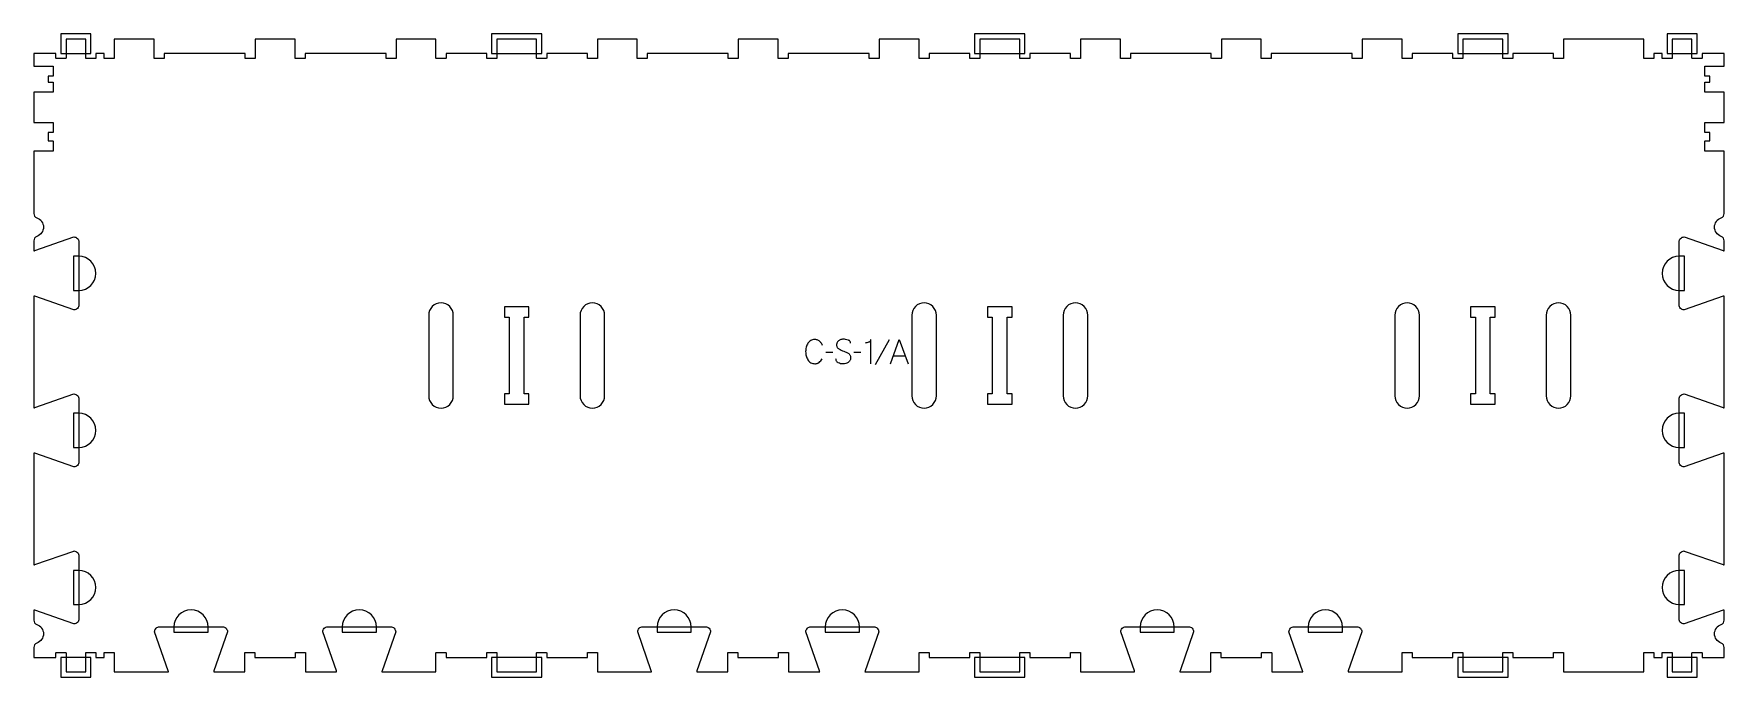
# Model space of a CAD drawing. Extents: x 0 to 2100, y -6 to 792.
import ezdxf

# ---------------------------------------------------------------- set-up
doc = ezdxf.new("R2010")
doc.units = 0
for name, color, linetype in [('1_ANYTOOL_1MMDEEP_LABELS_S', 2, 'CONTINUOUS'), ('3_ANYTOOL_CUTTHROUGH_INSID', 4, 'CONTINUOUS'), ('4_ANYTOOL_CUTTHROUGH_OUTSI', 5, 'CONTINUOUS'), ('5_ANYTOOL_HALF_MILL_9MM_IN', 3, 'CONTINUOUS')]:
    doc.layers.add(name, color=color, linetype=linetype)

msp = doc.modelspace()

# ---------------------------------------------------------------- linework, layer by layer
at = {"layer": '1_ANYTOOL_1MMDEEP_LABELS_S'}
for p, q in [((1062.205915, 412.106817), (1045.020201, 381.335388)), ((992.305915, 396.46396), (983.520201, 396.378245)), ((1027.363058, 396.46396), (1018.577344, 396.378245)), ((1067.391629, 392.135388), (1082.305915, 392.135388))]:
    msp.add_line(p, q, dxfattribs=at)
for points in [[(979.663058, 405.078245, 0.059291), (978.126897, 408.007662, 0.066881), (975.913058, 410.456817, 0.04529), (974.596072, 411.380694, 0.046757), (973.132701, 412.047888, 0.04633), (971.492788, 412.45222, 0.037303), (969.805915, 412.578245, 0.054828), (967.300275, 412.30266, 0.073548), (964.957701, 411.405031, 0.073729), (962.988379, 409.876798, 0.056205), (961.470201, 407.885388, 0.033355), (960.249032, 405.495513, 0.034965), (959.364844, 402.962174, 0.034911), (958.834816, 400.294167, 0.031589), (958.663058, 397.578245, 0.032085), (958.837561, 394.861617, 0.035383), (959.375558, 392.194317, 0.035431), (960.274047, 389.65916, 0.033598), (961.513058, 387.271103, 0.058628), (963.075259, 385.270218, 0.073381), (965.096987, 383.75146, 0.072539), (967.542959, 382.850406, 0.05208), (970.148772, 382.578245, 0.033243), (971.590147, 382.674182, 0.042283), (972.998772, 382.985388, 0.042766), (974.241469, 383.492478, 0.044269), (975.377344, 384.206817, 0.055485), (977.389139, 386.121718, 0.045948), (978.977344, 388.406817)], [(1014.548772, 407.992531, 0.071867), (1014.355659, 409.329138, 0.100684), (1013.729129, 410.510388, 0.047558), (1013.254576, 410.986839, 0.038563), (1012.704576, 411.375567, 0.037928), (1012.007388, 411.723035, 0.026634), (1011.270201, 411.978245, 0.028461), (1008.246868, 412.664228, 0.041577), (1005.163058, 412.921103, 0.036938), (1003.660698, 412.809963, 0.041531), (1002.195201, 412.465745, 0.041583), (1000.817824, 411.888537, 0.038125), (999.548772, 411.099674, 0.057611), (998.47862, 410.10777, 0.065808), (997.684487, 408.887174, 0.06469), (997.20699, 407.427619, 0.046778), (997.063058, 405.892531, 0.052235), (997.225414, 404.342689, 0.075448), (997.770201, 402.892531, 0.076671), (998.686293, 401.719479, 0.061023), (999.891629, 400.835388, 0.021951), (1002.920483, 399.308043, 0.018213), (1006.063058, 398.028245, -0.02405), (1009.164542, 396.722783, -0.02981), (1012.105915, 395.092531, -0.068439), (1013.247217, 394.126601, -0.079282), (1014.055915, 392.874674, -0.076308), (1014.480915, 391.295992, -0.047772), (1014.505915, 389.649674, -0.046243), (1014.212681, 387.968715, -0.06359), (1013.563058, 386.397888, -0.064671), (1012.590234, 385.113699, -0.057073), (1011.334487, 384.099674, -0.067522), (1008.366178, 382.736764, -0.070793), (1005.141629, 382.235388, -0.064027), (1002.002614, 382.597903, -0.070447), (999.077344, 383.778245, -0.054374), (997.918926, 384.627878, -0.074742), (997.020201, 385.73896, -0.075199), (996.497194, 387.045338, -0.057737), (996.334487, 388.449674)], [(1039.491629, 382.578245), (1039.491629, 412.621103, -0.057478), (1039.227606, 411.528135, -0.075801), (1038.688058, 410.547888, -0.075474), (1037.872605, 409.764014, -0.055107), (1036.877344, 409.21396, -0.039607), (1034.735103, 408.514448, -0.05918), (1032.505915, 408.249674)]]:
    msp.add_lwpolyline(points, format="xyb", dxfattribs=at)
msp.add_lwpolyline([(1063.920201, 382.578245), (1074.805915, 412.578245), (1085.863058, 382.578245)], dxfattribs=at)
at = {"layer": '3_ANYTOOL_CUTTHROUGH_INSID'}
for points in [[(521, 342.750006), (521, 442.749993, 0.198912), (516.53338, 453.533374, 0.414214), (494.96662, 453.533374, 0.198912), (490.5, 442.749993), (490.5, 342.750007, 0.198912), (494.96662, 331.966626, 0.198912), (505.75, 327.500003, 0.198912), (516.533379, 331.966625, 0.198912)], [(709, 342.750006), (709, 442.749993, 0.198912), (704.53338, 453.533374, 0.198912), (693.75, 457.999997, 0.198912), (682.96662, 453.533374, 0.198912), (678.5, 442.749993), (678.5, 342.750007, 0.198912), (682.96662, 331.966626, 0.414214), (704.533379, 331.966625, 0.198912)], [(1121, 342.750006), (1121, 442.749993, 0.198912), (1116.53338, 453.533374, 0.414214), (1094.96662, 453.533374, 0.198912), (1090.5, 442.749993), (1090.5, 342.750007, 0.198912), (1094.96662, 331.966626, 0.198912), (1105.75, 327.500003, 0.198912), (1116.533379, 331.966625, 0.198912)], [(1309, 342.750006), (1309, 442.749993, 0.198912), (1304.53338, 453.533374, 0.198912), (1293.75, 457.999997, 0.198912), (1282.96662, 453.533374, 0.198912), (1278.5, 442.749993), (1278.5, 342.750007, 0.198912), (1282.96662, 331.966626, 0.414214), (1304.533379, 331.966625, 0.198912)], [(1721, 342.750006), (1721, 442.749993, 0.198912), (1716.53338, 453.533374, 0.414214), (1694.96662, 453.533374, 0.198912), (1690.5, 442.749993), (1690.5, 342.750007, 0.198912), (1694.96662, 331.966626, 0.198912), (1705.75, 327.500003, 0.198912), (1716.533379, 331.966625, 0.198912)], [(1909, 342.750006), (1909, 442.749993, 0.198912), (1904.53338, 453.533374, 0.198912), (1893.75, 457.999997, 0.198912), (1882.96662, 453.533374, 0.198912), (1878.5, 442.749993), (1878.5, 342.750007, 0.198912), (1882.96662, 331.966626, 0.414214), (1904.533379, 331.966625, 0.198912)]]:
    msp.add_lwpolyline(points, format="xyb", close=True, dxfattribs=at)
for points in [[(584.5, 332.5), (615, 332.5), (615, 345), (609, 345), (609, 440.5), (615, 440.5), (615, 453), (584.5, 453), (584.5, 440.5), (590.5, 440.5), (590.5, 345), (584.5, 345)], [(1184.5, 332.5), (1215, 332.5), (1215, 345), (1209, 345), (1209, 440.5), (1215, 440.5), (1215, 453), (1184.5, 453), (1184.5, 440.5), (1190.5, 440.5), (1190.5, 345), (1184.5, 345)], [(1784.5, 332.5), (1815, 332.5), (1815, 345), (1809, 345), (1809, 440.5), (1815, 440.5), (1815, 453), (1784.5, 453), (1784.5, 440.5), (1790.5, 440.5), (1790.5, 345), (1784.5, 345)]]:
    msp.add_lwpolyline(points, close=True, dxfattribs=at)
at = {"layer": '4_ANYTOOL_CUTTHROUGH_OUTSI'}
msp.add_lwpolyline([(2072, 767.5), (2072, 761.75, -0.414214), (2071.75, 761.5), (2059.75, 761.5, -0.414214), (2059.5, 761.75), (2059.5, 785.5), (2035, 785.5), (2035, 761.75, -0.414214), (2034.75, 761.5), (2022.75, 761.5, -0.414214), (2022.5, 761.75), (2022.5, 767.5), (2012, 767.5), (2012, 761.75, -0.414214), (2011.75, 761.5), (1999.75, 761.5, -0.414214), (1999.5, 761.75), (1999.5, 785.5), (1949.75, 785.5), (1900, 785.5), (1900, 761.75, -0.414214), (1899.75, 761.5), (1887.75, 761.5, -0.414214), (1887.5, 761.75), (1887.5, 767.5), (1837, 767.5), (1837, 761.75, -0.414214), (1836.75, 761.5), (1824.75, 761.5, -0.414214), (1824.5, 761.75), (1824.5, 785.5), (1775, 785.5), (1775, 761.75, -0.414214), (1774.75, 761.5), (1762.75, 761.5, -0.414214), (1762.5, 761.75), (1762.5, 767.5), (1712, 767.5), (1712, 761.75, -0.414214), (1711.75, 761.5), (1699.75, 761.5, -0.414214), (1699.5, 761.75), (1699.5, 785.5), (1650, 785.5), (1650, 761.75, -0.414214), (1649.75, 761.5), (1637.75, 761.5, -0.414214), (1637.5, 761.75), (1637.5, 767.5), (1537, 767.5), (1537, 761.75, -0.414214), (1536.75, 761.5), (1524.75, 761.5, -0.414214), (1524.5, 761.75), (1524.5, 785.5), (1475, 785.5), (1475, 761.75, -0.414214), (1474.75, 761.5), (1462.75, 761.5, -0.414214), (1462.5, 761.75), (1462.5, 767.5), (1362, 767.5), (1362, 761.75, -0.414214), (1361.75, 761.5), (1349.75, 761.5, -0.414214), (1349.5, 761.75), (1349.5, 785.5), (1300, 785.5), (1300, 761.75, -0.414214), (1299.75, 761.5), (1287.75, 761.5, -0.414214), (1287.5, 761.75), (1287.5, 767.5), (1237, 767.5), (1237, 761.75, -0.414214), (1236.75, 761.5), (1224.75, 761.5, -0.414214), (1224.5, 761.75), (1224.5, 785.5), (1175, 785.5), (1175, 761.75, -0.414214), (1174.75, 761.5), (1162.75, 761.5, -0.414214), (1162.5, 761.75), (1162.5, 767.5), (1112, 767.5), (1112, 761.75, -0.414214), (1111.75, 761.5), (1099.75, 761.5, -0.414214), (1099.5, 761.75), (1099.5, 785.5), (1050, 785.5), (1050, 761.75, -0.414214), (1049.75, 761.5), (1037.75, 761.5, -0.414214), (1037.5, 761.75), (1037.5, 767.5), (937, 767.5), (937, 761.75, -0.414214), (936.75, 761.5), (924.75, 761.5, -0.414214), (924.5, 761.75), (924.5, 785.5), (875, 785.5), (875, 761.75, -0.414214), (874.75, 761.5), (862.75, 761.5, -0.414214), (862.5, 761.75), (862.5, 767.5), (762, 767.5), (762, 761.75, -0.414214), (761.75, 761.5), (749.75, 761.5, -0.414214), (749.5, 761.75), (749.5, 785.5), (700, 785.5), (700, 761.75, -0.414214), (699.75, 761.5), (687.75, 761.5, -0.414214), (687.5, 761.75), (687.5, 767.5), (637, 767.5), (637, 761.75, -0.414214), (636.75, 761.5), (624.75, 761.5, -0.414214), (624.5, 761.75), (624.5, 785.5), (575, 785.5), (575, 761.75, -0.414214), (574.75, 761.5), (562.75, 761.5, -0.414214), (562.5, 761.75), (562.5, 767.5), (512, 767.5), (512, 761.75, -0.414214), (511.75, 761.5), (499.75, 761.5, -0.414214), (499.5, 761.75), (499.5, 785.5), (450, 785.5), (450, 761.75, -0.414214), (449.75, 761.5), (437.75, 761.5, -0.414214), (437.5, 761.75), (437.5, 767.5), (337, 767.5), (337, 761.75, -0.414214), (336.75, 761.5), (324.75, 761.5, -0.414214), (324.5, 761.75), (324.5, 785.5), (275, 785.5), (275, 761.75, -0.414214), (274.75, 761.5), (262.75, 761.5, -0.414214), (262.5, 761.75), (262.5, 767.5), (162, 767.5), (162, 761.75, -0.414214), (161.75, 761.5), (149.75, 761.5, -0.414214), (149.5, 761.75), (149.5, 785.5), (100, 785.5), (100, 761.75, -0.414214), (99.75, 761.5), (87.75, 761.5, -0.414214), (87.5, 761.75), (87.5, 767.5), (77, 767.5), (77, 761.75, -0.414214), (76.75, 761.5), (64.75, 761.5, -0.414214), (64.5, 761.75), (64.5, 785.5), (40, 785.5), (40, 761.75, -0.414214), (39.75, 761.5), (27.75, 761.5, -0.414214), (27.5, 761.75), (27.5, 767.5), (0, 767.5), (0, 752), (23.75, 752, -0.414214), (24, 751.75), (24, 739.75, -0.414214), (23.75, 739.5), (18, 739.5), (18, 731.912), (23.75, 731.912, -0.414214), (24, 731.662), (24, 719.662, -0.414214), (23.75, 719.412), (0, 719.412), (0, 682), (23.75, 682, -0.414214), (24, 681.75), (24, 669.75, -0.414214), (23.75, 669.5), (18, 669.5), (18, 659), (23.75, 659, -0.414214), (24, 658.75), (24, 646.75, -0.414214), (23.75, 646.5), (0, 646.5), (0, 569.095563, 0.317837), (3.833333, 563.674411, -0.707107), (3.833333, 540.575589, 0.155096), (1.055145, 538.474201, 0.155096), (0, 535.154437), (0, 522.755437, 0.061784), (1.39487, 522.990431), (49.667412, 539.885965, -0.084368), (49.75, 539.9, -0.414214), (56, 533.65), (56, 455.65, -0.414214), (49.75, 449.4, -0.084368), (49.667412, 449.414035), (1.383805, 466.313148, 0.0608), (0, 466.544479), (0, 327.855437, 0.061784), (1.39487, 328.090431), (49.667412, 344.985965, -0.084368), (49.75, 345, -0.414214), (56, 338.75), (56, 260.75, -0.414214), (49.75, 254.5, -0.084368), (49.667412, 254.514035), (1.383805, 271.413148, 0.0608), (0, 271.644479), (0, 132.955437, 0.061784), (1.39487, 133.190431), (49.667412, 150.085965, -0.084368), (49.75, 150.1, -0.414214), (56, 143.85), (56, 65.85, -0.414214), (49.75, 59.6, -0.084368), (49.667412, 59.614035), (1.383805, 76.513148, 0.0608), (0, 76.744479), (0, 64.345563, 0.317837), (3.833333, 58.924411, -0.317837), (12, 47.375, -0.317837), (3.833333, 35.825589, 0.155096), (1.055145, 33.724201, 0.155096), (0, 30.404437), (0, 18), (27.5, 18), (27.5, 23.75, -0.414214), (27.75, 24), (39.75, 24, -0.414214), (40, 23.75), (40, 0), (64.5, 0), (64.5, 23.75, -0.414214), (64.75, 24), (76.75, 24, -0.414214), (77, 23.75), (77, 18), (87.5, 18), (87.5, 23.75, -0.414214), (87.75, 24), (99.75, 24, -0.414214), (100, 23.75), (100, 0), (167.191479, 0, 0.06141), (166.956569, 1.39487), (150.061035, 49.667412, -0.084368), (150.047, 49.75, -0.414214), (156.297, 56), (234.297, 56, -0.414214), (240.547, 49.75, -0.084368), (240.532965, 49.667412), (223.633852, 1.383805, 0.061178), (223.402437, 0), (262, 0), (262, 23.75, -0.414214), (262.25, 24), (274.25, 24, -0.414214), (274.5, 23.75), (274.5, 18), (325, 18), (325, 23.75, -0.414214), (325.25, 24), (337.25, 24, -0.414214), (337.5, 23.75), (337.5, 0), (376.097479, 0, 0.06141), (375.862569, 1.39487), (358.967035, 49.667412, -0.084368), (358.953, 49.75, -0.414214), (365.203, 56), (443.203, 56, -0.414214), (449.453, 49.75, -0.084368), (449.438965, 49.667412), (432.539852, 1.383805, 0.061178), (432.308437, 0), (499.5, 0), (499.5, 23.75, -0.414214), (499.75, 24), (511.75, 24, -0.414214), (512, 23.75), (512, 18), (562.5, 18), (562.5, 23.75, -0.414214), (562.75, 24), (574.75, 24, -0.414214), (575, 23.75), (575, 0), (624.5, 0), (624.5, 23.75, -0.414214), (624.75, 24), (636.75, 24, -0.414214), (637, 23.75), (637, 18), (687.5, 18), (687.5, 23.75, -0.414214), (687.75, 24), (699.75, 24, -0.414214), (700, 23.75), (700, 0), (767.191479, 0, 0.06141), (766.956569, 1.39487), (750.061035, 49.667412, -0.084368), (750.047, 49.75, -0.414214), (756.297, 56), (834.297, 56, -0.414214), (840.547, 49.75, -0.084368), (840.532965, 49.667412), (823.633852, 1.383805, 0.061178), (823.402437, 0), (862, 0), (862, 23.75, -0.414214), (862.25, 24), (874.25, 24, -0.414214), (874.5, 23.75), (874.5, 18), (925, 18), (925, 23.75, -0.414214), (925.25, 24), (937.25, 24, -0.414214), (937.5, 23.75), (937.5, 0), (976.097479, 0, 0.06141), (975.862569, 1.39487), (958.967035, 49.667412, -0.084368), (958.953, 49.75, -0.414214), (965.203, 56), (1043.203, 56, -0.414214), (1049.453, 49.75, -0.084368), (1049.438965, 49.667412), (1032.539852, 1.383805, 0.061178), (1032.308437, 0), (1099.5, 0), (1099.5, 23.75, -0.414214), (1099.75, 24), (1111.75, 24, -0.414214), (1112, 23.75), (1112, 18), (1162.5, 18), (1162.5, 23.75, -0.414214), (1162.75, 24), (1174.75, 24, -0.414214), (1175, 23.75), (1175, 0), (1224.5, 0), (1224.5, 23.75, -0.414214), (1224.75, 24), (1236.75, 24, -0.414214), (1237, 23.75), (1237, 18), (1287.5, 18), (1287.5, 23.75, -0.414214), (1287.75, 24), (1299.75, 24, -0.414214), (1300, 23.75), (1300, 0), (1367.191479, 0, 0.06141), (1366.956569, 1.39487), (1350.061035, 49.667412, -0.084368), (1350.047, 49.75, -0.414214), (1356.297, 56), (1434.297, 56, -0.414214), (1440.547, 49.75, -0.084368), (1440.532965, 49.667412), (1423.633852, 1.383805, 0.061178), (1423.402437, 0), (1462, 0), (1462, 23.75, -0.414214), (1462.25, 24), (1474.25, 24, -0.414214), (1474.5, 23.75), (1474.5, 18), (1525, 18), (1525, 23.75, -0.414214), (1525.25, 24), (1537.25, 24, -0.414214), (1537.5, 23.75), (1537.5, 0), (1576.097479, 0, 0.06141), (1575.862569, 1.39487), (1558.967035, 49.667412, -0.084368), (1558.953, 49.75, -0.414214), (1565.203, 56), (1643.203, 56, -0.414214), (1649.453, 49.75, -0.084368), (1649.438965, 49.667412), (1632.539852, 1.383805, 0.061178), (1632.308437, 0), (1699.5, 0), (1699.5, 23.75, -0.414214), (1699.75, 24), (1711.75, 24, -0.414214), (1712, 23.75), (1712, 18), (1762.5, 18), (1762.5, 23.75, -0.414214), (1762.75, 24), (1774.75, 24, -0.414214), (1775, 23.75), (1775, 0), (1824.5, 0), (1824.5, 23.75, -0.414214), (1824.75, 24), (1836.75, 24, -0.414214), (1837, 23.75), (1837, 18), (1887.5, 18), (1887.5, 23.75, -0.414214), (1887.75, 24), (1899.75, 24, -0.414214), (1900, 23.75), (1900, 0), (1999.5, 0), (1999.5, 23.75, -0.414214), (1999.75, 24), (2011.75, 24, -0.414214), (2012, 23.75), (2012, 18), (2022.5, 18), (2022.5, 23.75, -0.414214), (2022.75, 24), (2034.75, 24, -0.414214), (2035, 23.75), (2035, 0), (2059.5, 0), (2059.5, 23.75, -0.414214), (2059.75, 24), (2071.75, 24, -0.414214), (2072, 23.75), (2072, 18), (2099.5, 18), (2099.5, 30.404437, 0.155096), (2098.444855, 33.724201, 0.155096), (2095.666667, 35.825589, -0.707107), (2095.666667, 58.924411, 0.317837), (2099.5, 64.345563), (2099.5, 76.744479, 0.06141), (2098.10513, 76.509569), (2049.832588, 59.614035, -0.084368), (2049.75, 59.6, -0.414214), (2043.5, 65.85), (2043.5, 143.85, -0.414214), (2049.75, 150.1, -0.084368), (2049.832588, 150.085965), (2098.116195, 133.186852, 0.061178), (2099.5, 132.955437), (2099.5, 271.644479, 0.06141), (2098.10513, 271.409569), (2049.832588, 254.514035, -0.084368), (2049.75, 254.5, -0.414214), (2043.5, 260.75), (2043.5, 338.75, -0.414214), (2049.75, 345, -0.084368), (2049.832588, 344.985965), (2098.116195, 328.086852, 0.061178), (2099.5, 327.855437), (2099.5, 466.544479, 0.06141), (2098.10513, 466.309569), (2049.832588, 449.414035, -0.084368), (2049.75, 449.4, -0.414214), (2043.5, 455.65), (2043.5, 533.65, -0.414214), (2049.75, 539.9, -0.084368), (2049.832588, 539.885965), (2098.116195, 522.986852, 0.061178), (2099.5, 522.755437), (2099.5, 535.154437, 0.155096), (2098.444855, 538.474201, 0.155096), (2095.666667, 540.575589, -0.707107), (2095.666667, 563.674411, 0.317837), (2099.5, 569.095563), (2099.5, 646.5), (2075.75, 646.5, -0.414214), (2075.5, 646.75), (2075.5, 658.75, -0.414214), (2075.75, 659), (2081.5, 659), (2081.5, 669.5), (2075.75, 669.5, -0.414214), (2075.5, 669.75), (2075.5, 681.75, -0.414214), (2075.75, 682), (2099.5, 682), (2099.5, 719.412), (2075.75, 719.412, -0.414214), (2075.5, 719.662), (2075.5, 731.662, -0.414214), (2075.75, 731.912), (2081.5, 731.912), (2081.5, 739.5), (2075.75, 739.5, -0.414214), (2075.5, 739.75), (2075.5, 751.75, -0.414214), (2075.75, 752), (2099.5, 752), (2099.5, 767.5)], format="xyb", close=True, dxfattribs=at)
at = {"layer": '5_ANYTOOL_HALF_MILL_9MM_IN'}
for points in [[(39.5, 767.5), (65, 767.5), (71, 767.5), (71, 785.74), (71, 792), (33.5, 792), (33.5, 785.74), (33.5, 767.5)], [(574.5, 767.5), (625, 767.5), (631, 767.5), (631, 785.74), (631, 792), (568.5, 792), (568.5, 785.74), (568.5, 767.5)], [(1174.5, 767.5), (1225, 767.5), (1231, 767.5), (1231, 785.74), (1231, 792), (1168.5, 792), (1168.5, 785.74), (1168.5, 767.5)], [(1774.5, 767.5), (1825, 767.5), (1831, 767.5), (1831, 785.74), (1831, 792), (1768.5, 792), (1768.5, 785.74), (1768.5, 767.5)], [(2034.5, 767.5), (2060, 767.5), (2066, 767.5), (2066, 792), (2059.74, 792), (2034.76, 792), (2028.5, 792), (2028.5, 767.5)], [(65, 18), (39.5, 18), (33.5, 18), (33.5, -0.24), (33.5, -6.5), (64.74, -6.5), (71, -6.5), (71, 18)], [(625, 18), (574.5, 18), (568.5, 18), (568.5, -0.24), (568.5, -6.5), (624.74, -6.5), (631, -6.5), (631, 18)], [(1225, 18), (1174.5, 18), (1168.5, 18), (1168.5, -0.24), (1168.5, -6.5), (1224.74, -6.5), (1231, -6.5), (1231, 18)], [(1825, 18), (1774.5, 18), (1768.5, 18), (1768.5, -0.24), (1768.5, -6.5), (1824.74, -6.5), (1831, -6.5), (1831, 18)], [(2060, 18), (2034.5, 18), (2028.5, 18), (2028.5, -0.24), (2028.5, -6.5), (2059.74, -6.5), (2066, -6.5), (2066, 18)]]:
    msp.add_lwpolyline(points, close=True, dxfattribs=at)
for points in [[(55.75, 473.4, 1), (55.75, 515.9), (49.5, 515.9), (49.5, 473.4)], [(2044, 515.9), (2043.75, 515.9, 1), (2043.75, 473.4), (2050, 473.4), (2050, 515.9)], [(55.75, 278.5, 1), (55.75, 321), (49.5, 321), (49.5, 278.5)], [(2044, 321), (2043.75, 321, 1), (2043.75, 278.5), (2050, 278.5), (2050, 321)], [(55.75, 83.6, 1), (55.75, 126.1), (49.5, 126.1), (49.5, 83.6)], [(2044, 126.1), (2043.75, 126.1, 1), (2043.75, 83.6), (2050, 83.6), (2050, 126.1)], [(216.547, 55.5), (216.547, 55.75, 1), (174.047, 55.75), (174.047, 49.5), (216.547, 49.5)], [(425.453, 55.5), (425.453, 55.75, 1), (382.953, 55.75), (382.953, 49.5), (425.453, 49.5)], [(816.547, 55.5), (816.547, 55.75, 1), (774.047, 55.75), (774.047, 49.5), (816.547, 49.5)], [(1025.453, 55.5), (1025.453, 55.75, 1), (982.953, 55.75), (982.953, 49.5), (1025.453, 49.5)], [(1416.547, 55.5), (1416.547, 55.75, 1), (1374.047, 55.75), (1374.047, 49.5), (1416.547, 49.5)], [(1625.453, 55.5), (1625.453, 55.75, 1), (1582.953, 55.75), (1582.953, 49.5), (1625.453, 49.5)]]:
    msp.add_lwpolyline(points, format="xyb", close=True, dxfattribs=at)

doc.saveas('drawing.dxf')
